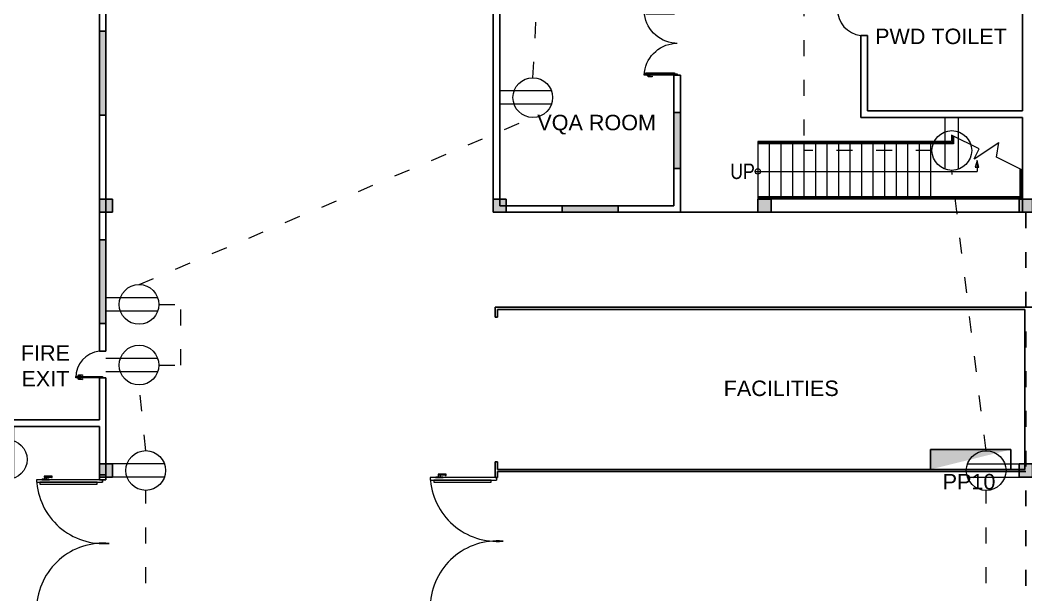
# Model space of a CAD drawing. Header units: millimetres. Extents: x 3339 to 2017737, y 4955 to 2748989.
# Drawn here: x 1182429 to 1205226, y 1280893 to 1293912 of the extents above; entities that cross this region are included whole.
import ezdxf

# ---------------------------------------------------------------- set-up
doc = ezdxf.new("R2010")
doc.units = ezdxf.units.MM
doc.header["$LTSCALE"] = 30
doc.linetypes.add('ACAD_ISO03W100', pattern=[30, 12, -18])
for name, color, linetype, lineweight in [('A-DETL-GENF', 92, 'Continuous', 13), ('A-DOOR', 31, 'Continuous', 13), ('outlet', 3, 'Continuous', 13), ('power lines', 3, 'ACAD_ISO03W100', 13), ('STAIR', 1, 'Continuous', 5), ('T-WAL', 4, 'Continuous', 5)]:
    doc.layers.add(name, color=color, linetype=linetype, lineweight=lineweight)
doc.layers.add('broken line', color=7, linetype='ACAD_ISO03W100', plot=False)
for name, color, linetype in [('DIM LINES', 7, 'Continuous'), ('TEXT', 7, 'Continuous'), ('window', 92, 'Continuous')]:
    doc.layers.add(name, color=color, linetype=linetype)
doc.styles.add('Arial Narrow', font='ARIALN.TTF', dxfattribs={"height": 200})
doc.styles.get("Standard").update_dxf_attribs({"font": 'arial.ttf'})
doc.dimstyles.new('GREEN', dxfattribs={"dimtxt": 1000, "dimasz": 600, "dimexe": 0.18, "dimexo": 0.0625, "dimgap": 0.09, "dimtad": 2, "dimdec": 0, "dimzin": 0, "dimdsep": 46, "dimtxsty": 'Standard', "dimblk": 'ARCHTICK', "dimcen": 0.09, "dimclrd": 3, "dimclre": 3, "dimclrt": 2, "dimadec": 0, "dimazin": 0, "dimtfac": 1, "dimtdec": 0, "dimtofl": 0, "dimtmove": 0, "dimatfit": 3, "dimfxl": 1, "dimtolj": 1, "dimtzin": 0, "dimarcsym": 0})

# ---------------------------------------------------------------- blocks, each defined once
blk = doc.blocks.new('double door no base 0.5')
at = {"color": 0}
for p, q in [((62065, 59903), (62095, 59903)), ((63478, 59903), (63508, 59903))]:
    blk.add_line(p, q, dxfattribs=at)
at = {"layer": 'A-DETL-GENF'}
for p, q in [((62095, 59843), (62095, 59193)), ((62118, 59843), (62095, 59843)), ((62118, 59193), (62118, 59843)), ((63456, 59193), (63456, 59843)), ((63456, 59843), (63478, 59843)), ((63478, 59843), (63478, 59193)), ((62036, 59324), (62027, 59332)), ((62027, 59332), (62027, 59271)), ((62042, 59332), (62027, 59332)), ((62036, 59271), (62036, 59324)), ((62036, 59324), (62042, 59324)), ((62042, 59324), (62042, 59332)), ((62065, 59299), (62061, 59294)), ((62061, 59294), (62061, 59218)), ((62065, 59214), (62065, 59299)), ((63508, 59214), (63508, 59299)), ((63508, 59299), (63513, 59294)), ((63513, 59294), (63513, 59218)), ((63532, 59324), (63532, 59332)), ((63532, 59332), (63546, 59332)), ((63538, 59324), (63532, 59324)), ((63538, 59324), (63546, 59332)), ((63538, 59271), (63538, 59324)), ((63546, 59332), (63546, 59271)), ((62027, 59271), (62036, 59271)), ((62037, 59271), (62027, 59271)), ((62027, 59271), (62027, 59242)), ((62027, 59242), (62037, 59242)), ((62037, 59242), (62037, 59271)), ((62037, 59268), (62037, 59244)), ((62061, 59268), (62037, 59268)), ((62037, 59244), (62061, 59244)), ((62061, 59244), (62061, 59268)), ((62061, 59218), (62065, 59214)), ((62095, 59193), (62118, 59193)), ((63478, 59193), (63456, 59193)), ((63513, 59218), (63508, 59214)), ((63513, 59244), (63513, 59268)), ((63513, 59268), (63537, 59268)), ((63537, 59244), (63513, 59244)), ((63537, 59271), (63546, 59271)), ((63537, 59242), (63537, 59271)), ((63537, 59268), (63537, 59244)), ((63546, 59242), (63537, 59242)), ((63546, 59271), (63538, 59271)), ((63546, 59271), (63546, 59242))]:
    blk.add_line(p, q, dxfattribs=at)
at = {"layer": 'A-DOOR', "lineweight": 18}
for p, q in [((62065, 59903), (62065, 59153)), ((62065, 59903), (62095, 59903)), ((62095, 59153), (62095, 59903)), ((63478, 59153), (63478, 59903)), ((63508, 59903), (63478, 59903)), ((63508, 59903), (63508, 59153)), ((62065, 59153), (62095, 59153)), ((63508, 59153), (63478, 59153))]:
    blk.add_line(p, q, dxfattribs=at)
at = {"layer": 'A-DOOR'}
blk.add_line((62787, 59847), (62787, 59903), dxfattribs=at)
for centre, start, end in [((62030, 59913), 272.6963, 355.0387), ((63544, 59913), 184.9613, 267.3037)]:
    blk.add_arc(centre, 760, start, end, dxfattribs=at)
blk = doc.blocks.new('_ArchTick')
at = {"color": 0, "linetype": 'ByBlock', "const_width": 0.15}
blk.add_lwpolyline([(-0.5, -0.5), (0.5, 0.5)], dxfattribs=at)
blk = doc.blocks.new('*D849')
at = {"layer": 'Defpoints', "color": 0, "transparency": 16777216}
for p in [(1193149, 1301709), (1233810, 1301709), (1226224, 1238709)]:
    blk.add_point(p, dxfattribs=at)
at = {"layer": 'DIM LINES', "color": 3, "linetype": 'ByBlock', "lineweight": -2, "transparency": 16777216}
for p, q in [((1193149, 1301709), (1233810, 1301709)), ((1233810, 1238709), (1233810, 1301709)), ((1226224, 1238709), (1233810, 1238709))]:
    blk.add_line(p, q, dxfattribs=at)
at = {"layer": 'DIM LINES', "color": 3, "lineweight": -2, "transparency": 16777216, "xscale": 600, "yscale": 600, "zscale": 600}
for p, rotation in [((1233810, 1301709), 90), ((1233810, 1238709), 270)]:
    blk.add_blockref('_ArchTick', p, dxfattribs=dict(at, rotation=rotation))
at = {"layer": 'DIM LINES', "color": 2, "transparency": 16777216, "insert": (1234321, 1270209), "char_height": 1000, "attachment_point": 5, "rotation": 90}
blk.add_mtext('\\A1;63000', dxfattribs=at)
blk = doc.blocks.new('Poste with lines')
h = blk.add_hatch(color=2)
h.dxf.hatch_style = 1
h.paths.add_polyline_path([(13203, 12318), (12903, 12318), (12903, 12018), (13203, 12018)])
at = {"color": 0}
for p, q in [((12903, 12018), (12903, 12318)), ((12903, 12318), (13203, 12318)), ((13203, 12318), (13203, 12018)), ((12903, 12018), (12903, 12168)), ((12903, 12018), (13053, 12018)), ((13053, 12018), (12903, 12018)), ((13203, 12018), (12903, 12018))]:
    blk.add_line(p, q, dxfattribs=at)
blk = doc.blocks.new('outet')
at = {"layer": 'outlet', "linetype": 'ByBlock'}
for p, q in [((151671, 60292), (151671, 59118)), ((151971, 60292), (151971, 59118))]:
    blk.add_line(p, q, dxfattribs=at)
blk.add_circle((151821, 59868), 450, dxfattribs=at)

msp = doc.modelspace()

# ---------------------------------------------------------------- hatches: boundary and pattern name
at = {"true_color": 0xf8d731}
h = msp.add_hatch(color=40, dxfattribs=at)
h.dxf.hatch_style = 1
h.paths.add_polyline_path([(1203060.351, 1284184.357), (1203060.351, 1283734.357), (1204885.351, 1284184.357)])
at = {"layer": 'window'}
h = msp.add_hatch(color=256, dxfattribs=at)
h.dxf.hatch_style = 1
h.paths.add_polyline_path([(1184375.899, 1293659.357), (1184227.519, 1293659.357), (1184227.519, 1291759.357), (1184375.899, 1291759.357)])
h = msp.add_hatch(color=256, dxfattribs=at)
h.dxf.hatch_style = 1
h.paths.add_polyline_path([(1197249.279, 1291821.191), (1197249.279, 1290554.524), (1197399.279, 1290554.524), (1197399.279, 1291821.191)])
h = msp.add_hatch(color=256, dxfattribs=at)
h.dxf.hatch_style = 1
h.paths.add_polyline_path([(1195982.613, 1289709.357), (1194715.946, 1289709.357), (1194715.946, 1289559.357), (1195982.613, 1289559.357)])
h = msp.add_hatch(color=256, dxfattribs=at)
h.dxf.hatch_style = 1
h.paths.add_polyline_path([(1184372.659, 1288937.295), (1184224.279, 1288937.295), (1184224.279, 1287037.295), (1184372.659, 1287037.295)])

# ---------------------------------------------------------------- linework, layer by layer
at = {"color": 0}
for p, q in [((1184224.279, 1286415.233), (1184224.279, 1301709.357)), ((1184374.279, 1286415.233), (1184374.279, 1301559.357)), ((1193149.279, 1289559.357), (1193149.279, 1301559.357)), ((1193299.279, 1289709.357), (1193299.279, 1298709.357)), ((1205149.279, 1291859.357), (1205149.279, 1294267.691)), ((1201484.779, 1293561.815), (1201484.779, 1291709.357)), ((1201484.779, 1293561.815), (1201634.779, 1293561.815)), ((1201634.779, 1293561.815), (1201634.779, 1291859.357)), ((1197249.279, 1293389.695), (1197249.279, 1293386.02)), ((1197249.279, 1292666.357), (1197249.279, 1289709.357)), ((1197249.279, 1292666.357), (1197399.279, 1292666.357)), ((1197399.279, 1292666.357), (1197399.279, 1289559.357)), ((1201484.779, 1291709.357), (1205149.279, 1291709.357)), ((1201634.779, 1291859.357), (1205149.279, 1291859.357)), ((1201634.779, 1291859.357), (1205149.279, 1291859.357)), ((1205149.279, 1289559.357), (1205149.279, 1291709.357)), ((1205149.279, 1289559.357), (1205149.279, 1291709.357)), ((1193299.279, 1289709.357), (1197249.279, 1289709.357)), ((1193549.279, 1289709.357), (1193399.279, 1289709.357)), ((1217199.279, 1289559.357), (1193149.279, 1289559.357)), ((1217199.279, 1287409.357), (1193199.279, 1287409.357)), ((1193199.279, 1287409.357), (1193199.279, 1287284.357)), ((1205199.279, 1287359.357), (1193249.279, 1287359.357)), ((1193249.279, 1287359.357), (1193249.279, 1287284.357)), ((1205199.279, 1283734.357), (1205199.279, 1287359.357)), ((1193199.279, 1287284.357), (1193199.279, 1287184.357)), ((1193249.279, 1287184.357), (1193199.279, 1287184.357)), ((1193249.279, 1287284.357), (1193249.279, 1287184.357)), ((1184374.279, 1283541.857), (1184374.279, 1285809.357)), ((1184224.279, 1284859.357), (1184224.279, 1285159.357)), ((1180930.155, 1284859.357), (1184224.279, 1284859.357)), ((1180930.155, 1284709.357), (1184224.279, 1284709.357)), ((1184224.279, 1283502.357), (1184224.279, 1284709.357)), ((1193199.279, 1283709.357), (1193199.279, 1283909.357)), ((1193249.279, 1283909.357), (1193199.279, 1283909.357)), ((1193199.279, 1283909.357), (1193199.279, 1283609.357)), ((1193249.279, 1283734.357), (1193249.279, 1283909.357)), ((1205199.279, 1283734.357), (1193249.279, 1283734.357)), ((1184224.279, 1283609.357), (1184374.279, 1283609.357)), ((1184299.279, 1283502.357), (1184299.279, 1283442.357)), ((1193199.279, 1283709.357), (1193199.279, 1283609.357)), ((1205224.279, 1283684.357), (1193249.279, 1283684.357)), ((1193249.279, 1283684.357), (1193249.279, 1283609.357))]:
    msp.add_line(p, q, dxfattribs=at)
for p, q in [((1197249.279, 1289709.357), (1197249.279, 1292666.357)), ((1193449.279, 1289709.357), (1197249.279, 1289709.357)), ((1194715.946, 1289709.357), (1195982.613, 1289709.357)), ((1184224.279, 1286415.233), (1184224.279, 1289559.357)), ((1184225.719, 1289559.357), (1184224.279, 1286415.233)), ((1184224.279, 1288937.295), (1184224.279, 1287037.295)), ((1184224.279, 1286415.233), (1184374.279, 1286415.233)), ((1184224.279, 1284859.357), (1184224.279, 1285809.357)), ((1184224.279, 1285809.357), (1184374.279, 1285809.357)), ((1204885.351, 1284184.357), (1203060.351, 1284184.357)), ((1203060.351, 1284184.357), (1203060.351, 1283734.357)), ((1204885.351, 1284184.357), (1204885.351, 1283734.357)), ((1204885.351, 1283734.357), (1203060.351, 1283734.357)), ((1184224.279, 1283559.357), (1184224.279, 1283502.357)), ((1184224.279, 1283502.357), (1184374.279, 1283502.357)), ((1184374.279, 1283502.357), (1184374.279, 1283559.357)), ((1193199.279, 1283609.357), (1193199.279, 1283552.357)), ((1193199.279, 1283552.357), (1193249.279, 1283552.357)), ((1193199.279, 1283552.357), (1193249.279, 1283552.357)), ((1193249.279, 1283552.357), (1193249.279, 1283609.357))]:
    msp.add_line(p, q)
at = {"layer": 'A-DETL-GENF'}
for p, q in [((1183720.917, 1285839.357), (1183725.679, 1285844.12)), ((1183806.642, 1285839.357), (1183720.917, 1285839.357)), ((1183720.917, 1285809.357), (1183806.642, 1285809.357)), ((1183725.679, 1285804.595), (1183720.917, 1285809.357)), ((1183725.679, 1285844.12), (1183801.879, 1285844.12)), ((1183801.879, 1285804.595), (1183725.679, 1285804.595)), ((1183749.492, 1285867.932), (1183749.492, 1285877.457)), ((1183749.492, 1285877.457), (1183778.067, 1285877.457)), ((1183778.067, 1285867.932), (1183749.492, 1285867.932)), ((1183749.492, 1285771.257), (1183749.492, 1285780.782)), ((1183749.492, 1285780.782), (1183778.067, 1285780.782)), ((1183778.067, 1285771.257), (1183749.492, 1285771.257)), ((1183751.873, 1285844.12), (1183751.873, 1285867.932)), ((1183751.873, 1285867.932), (1183775.686, 1285867.932)), ((1183775.686, 1285844.12), (1183751.873, 1285844.12)), ((1183751.873, 1285780.782), (1183751.873, 1285804.595)), ((1183751.873, 1285804.595), (1183775.686, 1285804.595)), ((1183775.686, 1285780.782), (1183751.873, 1285780.782)), ((1183775.686, 1285867.932), (1183775.686, 1285844.12)), ((1183775.686, 1285804.595), (1183775.686, 1285780.782)), ((1183778.067, 1285868.872), (1183778.067, 1285877.457)), ((1183778.067, 1285877.457), (1183839.872, 1285877.457)), ((1183778.067, 1285877.457), (1183778.067, 1285867.932)), ((1183830.981, 1285868.872), (1183778.067, 1285868.872)), ((1183778.067, 1285780.782), (1183778.067, 1285771.257)), ((1183778.067, 1285771.257), (1183778.067, 1285779.843)), ((1183778.067, 1285779.843), (1183830.981, 1285779.843)), ((1183839.872, 1285771.257), (1183778.067, 1285771.257)), ((1183801.879, 1285844.12), (1183806.642, 1285839.357)), ((1183806.642, 1285809.357), (1183801.879, 1285804.595)), ((1183830.981, 1285868.872), (1183839.567, 1285877.457)), ((1183830.981, 1285863.087), (1183830.981, 1285868.872)), ((1183839.872, 1285863.087), (1183830.981, 1285863.087)), ((1183830.981, 1285779.843), (1183830.981, 1285785.628)), ((1183830.981, 1285785.628), (1183839.872, 1285785.628)), ((1183830.981, 1285779.843), (1183839.567, 1285771.257)), ((1183839.872, 1285877.457), (1183839.872, 1285863.087)), ((1183839.872, 1285785.628), (1183839.872, 1285771.257)), ((1182929.329, 1283511.882), (1182919.804, 1283502.357)), ((1182919.804, 1283502.357), (1183091.254, 1283502.357)), ((1183081.729, 1283511.882), (1182929.329, 1283511.882)), ((1183034.104, 1283578.557), (1182976.954, 1283578.557)), ((1182976.954, 1283578.557), (1182976.954, 1283559.507)), ((1182976.954, 1283559.507), (1183034.104, 1283559.507)), ((1183029.342, 1283559.507), (1182981.717, 1283559.507)), ((1182981.717, 1283559.507), (1182981.717, 1283511.882)), ((1182981.717, 1283511.882), (1183029.342, 1283511.882)), ((1183029.342, 1283511.882), (1183029.342, 1283559.507)), ((1183157.715, 1283578.557), (1183034.104, 1283578.557)), ((1183034.104, 1283578.557), (1183034.104, 1283561.387)), ((1183034.104, 1283559.507), (1183034.104, 1283578.557)), ((1183034.104, 1283561.387), (1183139.933, 1283561.387)), ((1183091.254, 1283502.357), (1183081.729, 1283511.882)), ((1183139.933, 1283561.387), (1183157.104, 1283578.557)), ((1183139.933, 1283561.387), (1183139.933, 1283549.816)), ((1183139.933, 1283549.816), (1183157.715, 1283549.816)), ((1183157.715, 1283549.816), (1183157.715, 1283578.557)), ((1193102.868, 1283492.357), (1191803.868, 1283492.357)), ((1191803.868, 1283492.357), (1191803.868, 1283447.357)), ((1191854.329, 1283561.882), (1191844.804, 1283552.357)), ((1191844.804, 1283552.357), (1192016.254, 1283552.357)), ((1192006.729, 1283561.882), (1191854.329, 1283561.882)), ((1191959.104, 1283628.557), (1191901.954, 1283628.557)), ((1191901.954, 1283628.557), (1191901.954, 1283609.507)), ((1191901.954, 1283609.507), (1191959.104, 1283609.507)), ((1191954.342, 1283609.507), (1191906.717, 1283609.507)), ((1191906.717, 1283609.507), (1191906.717, 1283561.882)), ((1191906.717, 1283561.882), (1191954.342, 1283561.882)), ((1191954.342, 1283561.882), (1191954.342, 1283609.507)), ((1192082.715, 1283628.557), (1191959.104, 1283628.557)), ((1191959.104, 1283628.557), (1191959.104, 1283611.387)), ((1191959.104, 1283609.507), (1191959.104, 1283628.557)), ((1191959.104, 1283611.387), (1192064.933, 1283611.387)), ((1192016.254, 1283552.357), (1192006.729, 1283561.882)), ((1192064.933, 1283611.387), (1192082.104, 1283628.557)), ((1192064.933, 1283611.387), (1192064.933, 1283599.816)), ((1192064.933, 1283599.816), (1192082.715, 1283599.816)), ((1192082.715, 1283599.816), (1192082.715, 1283628.557)), ((1193102.868, 1283447.357), (1193102.868, 1283492.357)), ((1184177.868, 1283442.357), (1182878.868, 1283442.357)), ((1182878.868, 1283442.357), (1182878.868, 1283397.357)), ((1182878.868, 1283397.357), (1184177.868, 1283397.357)), ((1184177.868, 1283397.357), (1184177.868, 1283442.357)), ((1191803.868, 1283447.357), (1193102.868, 1283447.357))]:
    msp.add_line(p, q, dxfattribs=at)
at = {"layer": 'A-DOOR', "lineweight": 18}
for p, q in [((1183688.779, 1285809.357), (1183688.779, 1285839.357)), ((1183688.779, 1285839.357), (1184299.279, 1285839.357)), ((1184299.279, 1285809.357), (1183688.779, 1285809.357)), ((1184299.279, 1285839.357), (1184299.279, 1285809.357)), ((1184299.279, 1283502.357), (1182799.279, 1283502.357)), ((1182799.279, 1283502.357), (1182799.279, 1283442.357)), ((1184299.279, 1283502.357), (1184299.279, 1283442.357)), ((1193224.279, 1283552.357), (1191724.279, 1283552.357)), ((1191724.279, 1283552.357), (1191724.279, 1283492.357)), ((1191724.279, 1283492.357), (1193224.279, 1283492.357)), ((1193224.279, 1283552.357), (1193224.279, 1283492.357)), ((1182799.279, 1283442.357), (1184299.279, 1283442.357))]:
    msp.add_line(p, q, dxfattribs=at)
at = {"layer": 'A-DOOR'}
for centre, radius, start, end in [((1201559.779, 1294167.691), 610.5, 180, 262.94338), ((1184299.279, 1285809.357), 610.5, 97.05662, 180), ((1184317.807, 1283573.872), 1520.211, 182.6963499, 274.961307), ((1193242.807, 1283623.872), 1520.211, 182.6963499, 274.961307), ((1184317.807, 1280544.842), 1520.211, 85.038693, 177.3036501), ((1193242.807, 1280594.842), 1520.211, 85.038693, 177.3036501)]:
    msp.add_arc(centre, radius, start, end, dxfattribs=at)
at = {"layer": 'broken line'}
msp.add_line((1205225.719, 1289559.357), (1205224.279, 1239009.357), dxfattribs=at)
at = {"layer": 'power lines'}
for p, q in [((1194049.279, 1292608.08), (1194199.279, 1295259.357)), ((1200196.039, 1295259.357), (1200193.786, 1290959.357)), ((1185124.279, 1287921.373), (1194049.279, 1291708.08)), ((1203094.35, 1290959.357), (1200193.724, 1290959.357)), ((1204323.019, 1284159.357), (1203544.35, 1290509.357)), ((1185574.279, 1287471.373), (1186074.279, 1287471.373)), ((1186074.279, 1286096.959), (1186074.279, 1287471.373)), ((1185574.279, 1286096.959), (1186074.279, 1286096.959)), ((1185275.539, 1284159.357), (1185124.279, 1285646.959)), ((1185275.179, 1272159.357), (1185275.179, 1283259.357)), ((1204323.379, 1272159.357), (1204323.019, 1283259.357))]:
    msp.add_line(p, q, dxfattribs=at)
at = {"layer": 'STAIR'}
for p, q in [((1204168.287, 1290998.935), (1203538.168, 1291309.357)), ((1204055.086, 1290769.15), (1204613.668, 1291142.493)), ((1205149.279, 1290515.659), (1204559.069, 1290806.42)), ((1205099.279, 1289909.357), (1205099.279, 1290540.291)), ((1205124.279, 1289884.357), (1205124.279, 1290527.975)), ((1205149.279, 1289859.357), (1205149.279, 1290515.659)), ((1199149.182, 1289859.357), (1199149.279, 1289859.357))]:
    msp.add_line(p, q, dxfattribs=at)
at = {"layer": 'STAIR', "color": 244, "linetype": 'ByBlock', "true_color": 0x991b1e}
for p, q in [((1199149.279, 1291109.357), (1199149.279, 1289859.357)), ((1199410.39, 1291109.357), (1199410.39, 1289909.357))]:
    msp.add_line(p, q, dxfattribs=at)
at = {"layer": 'STAIR', "color": 1}
for p, q in [((1204120.113, 1290733.004), (1204078.148, 1290579.606)), ((1204078.148, 1290579.606), (1204158.912, 1290579.606)), ((1204120.113, 1290733.004), (1204120.113, 1290484.357)), ((1204158.912, 1290579.606), (1204120.113, 1290733.004)), ((1199088.9, 1290484.357), (1204120.113, 1290484.357))]:
    msp.add_line(p, q, dxfattribs=at)
at = {"layer": 'STAIR'}
for points in [[(1204559.069, 1290806.42), (1204613.668, 1291142.493)], [(1204055.086, 1290769.15), (1204168.287, 1290998.935)]]:
    msp.add_lwpolyline(points, dxfattribs=at)
at = {"layer": 'STAIR', "color": 1}
msp.add_circle((1199149.279, 1290484.357), 60.379, dxfattribs=at)
at = {"layer": 'T-WAL', "color": 244, "linetype": 'ByBlock', "true_color": 0x991b1e}
for p, q in [((1203538.168, 1291309.357), (1203538.168, 1291159.357)), ((1203563.168, 1291297.041), (1203563.168, 1291134.357)), ((1203588.168, 1291284.725), (1203588.168, 1291109.357)), ((1199149.279, 1291159.357), (1199149.279, 1291109.357)), ((1203538.168, 1291159.357), (1199149.279, 1291159.357)), ((1203563.168, 1291134.357), (1199149.279, 1291134.357)), ((1203588.168, 1291109.357), (1199149.279, 1291109.357)), ((1199671.502, 1291109.357), (1199671.502, 1289909.357)), ((1199932.613, 1291109.357), (1199932.613, 1289909.357)), ((1200193.724, 1291109.357), (1200193.724, 1289909.357)), ((1200454.835, 1291109.357), (1200454.835, 1289909.357)), ((1200715.946, 1291109.357), (1200715.946, 1289909.357)), ((1200977.057, 1291109.357), (1200977.057, 1289909.357)), ((1201238.168, 1291109.357), (1201238.168, 1289909.357)), ((1201499.279, 1291109.357), (1201499.279, 1289909.357)), ((1201760.39, 1291109.357), (1201760.39, 1289909.357)), ((1202021.502, 1291109.357), (1202021.502, 1289909.357)), ((1202282.613, 1291109.357), (1202282.613, 1289909.357)), ((1202543.724, 1291109.357), (1202543.724, 1289909.357)), ((1202804.835, 1291109.357), (1202804.835, 1289909.357)), ((1203065.946, 1291109.357), (1203065.946, 1289909.357)), ((1205099.279, 1289909.357), (1199149.279, 1289909.357)), ((1205124.279, 1289884.357), (1199149.279, 1289884.357)), ((1204390.946, 1289909.357), (1203190.946, 1289909.357)), ((1203849.279, 1289909.357), (1205049.279, 1289909.357)), ((1205149.279, 1289859.357), (1199149.279, 1289859.357))]:
    msp.add_line(p, q, dxfattribs=at)
at = {"layer": 'window'}
for p, q in [((1184227.519, 1293659.357), (1184375.899, 1293659.357)), ((1184227.519, 1291759.357), (1184375.899, 1291759.357)), ((1197249.279, 1291821.191), (1197399.279, 1291821.191)), ((1197249.279, 1290554.524), (1197399.279, 1290554.524)), ((1194715.946, 1289709.357), (1194715.946, 1289559.357)), ((1195982.613, 1289709.357), (1195982.613, 1289559.357)), ((1184224.279, 1288937.295), (1184372.659, 1288937.295)), ((1184224.279, 1287037.295), (1184372.659, 1287037.295))]:
    msp.add_line(p, q, dxfattribs=at)

# ---------------------------------------------------------------- block references
at = {"color": 0, "xscale": -1, "rotation": 269.9999999999866}
msp.add_blockref('double door no base 0.5', (1137421.018, 1230601.086), dxfattribs=at)
for p, rotation in [((1134181.168, 1443979.223), 270), ((1355368.733, 1350827.468), 180), ((1125256.168, 1439292.516), 270), ((1125256.168, 1437918.103), 270), ((1333957.669, 1343827.468), 180), ((1125407.428, 1435530.501), 270), ((1264193.65, 1131888.214), 90)]:
    msp.add_blockref('outet', p, dxfattribs=dict(rotation=rotation))
at = {"color": 0}
for p in [(1171322.229, 1277541.247), (1180245.789, 1277541.247), (1186245.789, 1277541.247), (1192172.229, 1277541.247), (1171322.049, 1271541.247), (1192172.049, 1271541.247)]:
    msp.add_blockref('Poste with lines', p, dxfattribs=at)

# ---------------------------------------------------------------- texts
at = {"layer": 'STAIR', "color": 1, "insert": (1198525.423, 1290662.819), "char_height": 350, "attachment_point": 1, "style": 'Arial Narrow'}
msp.add_mtext_dynamic_manual_height_columns('UP', width=800.09192, gutter_width=1, heights=[136.329], dxfattribs=at)
at = {"layer": 'TEXT', "char_height": 350, "attachment_point": 1}
for s, width, insert in [('\\pxqc,t9;PWD TOILET', 2917.42681, (1201842.674, 1293719.909)), ('\\pxqc;VQA ROOM', 4394.73285, (1193299.279, 1291767.598)), ('\\pxqc;FIRE EXIT', 1254.53393, (1182374.484, 1286546.463)), ('\\pxqc;FACILITIES', 4394.73285, (1197483.521, 1285747.21))]:
    msp.add_mtext_dynamic_manual_height_columns(s, width=width, gutter_width=0, heights=[1406.025], dxfattribs=dict(at, insert=insert))
at = {"layer": 'TEXT', "color": 40, "true_color": 0xf8d731, "insert": (1203603.931, 1283631.799), "char_height": 350, "attachment_point": 1}
msp.add_mtext_dynamic_manual_height_columns('\\pxqc;PP10', width=666.48528, gutter_width=0, heights=[0], dxfattribs=at)

# ---------------------------------------------------------------- dimensions: what is measured, and where the dimension line sits
at = {"layer": 'DIM LINES', "color": 0}
dim = msp.add_linear_dim(base=(1233809.961, 1301709.357), p1=(1226224.279, 1238709.357), p2=(1193149.279, 1301709.357), angle=90, dimstyle='GREEN', dxfattribs=at)
dim.commit()
dim.dimension.update_dxf_attribs({"geometry": '*D849', "text_midpoint": (1234320.965, 1270209.357)})

doc.saveas('drawing.dxf')
